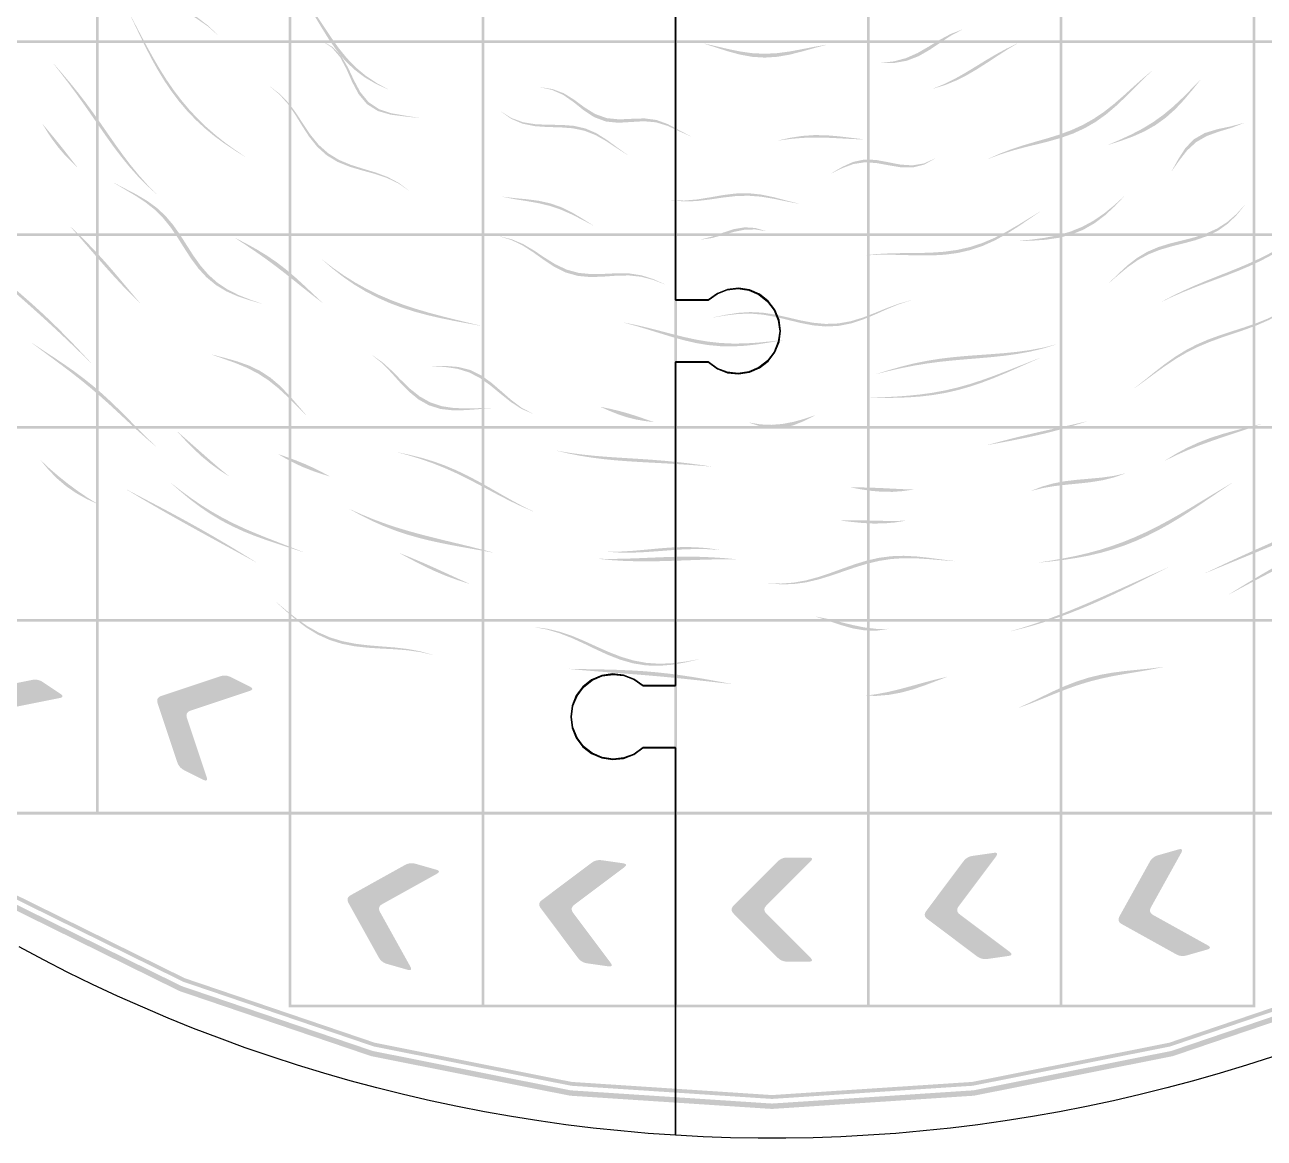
# Model space of a CAD drawing. Header units: millimetres. Extents: x 0 to 409, y 0 to 409.
# Drawn here: x 107.7 to 268.5, y 0 to 144.3 of the extents above; entities that cross this region are included whole.
import ezdxf

# ---------------------------------------------------------------- set-up
doc = ezdxf.new("R2010")
doc.units = ezdxf.units.MM
doc.layers.add('CUT', color=1, linetype='Continuous')
doc.layers.add('RASTER', color=7, linetype='Continuous')

msp = doc.modelspace()

# ---------------------------------------------------------------- hatches: boundary and pattern name
at = {"layer": 'RASTER'}
h = msp.add_hatch(color=7, dxfattribs=at)
h.paths.add_polyline_path([(405.485, 204.643), (403.766, 178.427), (398.641, 152.661), (390.196, 127.784), (378.577, 104.221), (363.981, 82.378), (346.659, 62.626), (326.907, 45.304), (305.064, 30.708), (281.501, 19.089), (256.624, 10.644), (230.858, 5.519), (204.642, 3.8), (178.427, 5.519), (152.661, 10.644), (127.783, 19.089), (104.221, 30.708), (82.377, 45.304), (62.625, 62.626), (45.303, 82.378), (30.708, 104.221), (19.088, 127.784), (10.644, 152.661), (5.518, 178.427), (3.8, 204.643), (5.518, 230.858), (10.644, 256.624), (19.088, 281.502), (30.708, 305.064), (45.303, 326.908), (62.625, 346.66), (82.377, 363.982), (104.221, 378.577), (127.783, 390.197), (152.661, 398.641), (178.427, 403.767), (204.642, 405.485), (230.858, 403.767), (256.624, 398.641), (281.501, 390.197), (305.064, 378.577), (326.907, 363.982), (346.659, 346.66), (363.981, 326.908), (378.577, 305.064), (390.196, 281.502), (398.641, 256.624), (403.766, 230.858)])
h.paths.add_polyline_path([(404.785, 204.643), (403.072, 178.519), (397.965, 152.842), (389.55, 128.051), (377.971, 104.571), (363.426, 82.804), (346.164, 63.121), (326.481, 45.859), (304.714, 31.314), (281.234, 19.735), (256.443, 11.32), (230.766, 6.213), (204.642, 4.5), (178.519, 6.213), (152.842, 11.32), (128.051, 19.735), (104.571, 31.314), (82.803, 45.859), (63.12, 63.121), (45.859, 82.804), (31.314, 104.571), (19.735, 128.051), (11.32, 152.842), (6.212, 178.519), (4.5, 204.643), (6.212, 230.766), (11.32, 256.443), (19.735, 281.234), (31.314, 304.714), (45.859, 326.482), (63.12, 346.165), (82.803, 363.426), (104.571, 377.971), (128.051, 389.55), (152.842, 397.965), (178.519, 403.073), (204.642, 404.785), (230.766, 403.073), (256.443, 397.965), (281.234, 389.55), (304.714, 377.971), (326.481, 363.426), (346.164, 346.165), (363.426, 326.482), (377.971, 304.714), (389.55, 281.234), (397.965, 256.443), (403.072, 230.766)])
h = msp.add_hatch(color=7, dxfattribs=at)
h.paths.add_polyline_path([(404.185, 204.643), (402.478, 178.597), (397.385, 152.997), (388.995, 128.281), (377.451, 104.871), (362.95, 83.169), (345.74, 63.545), (326.116, 46.335), (304.414, 31.834), (281.004, 20.29), (256.288, 11.9), (230.688, 6.807), (204.642, 5.1), (178.597, 6.807), (152.997, 11.9), (128.281, 20.29), (104.871, 31.834), (83.169, 46.335), (63.545, 63.545), (46.335, 83.169), (31.834, 104.871), (20.289, 128.281), (11.899, 152.997), (6.807, 178.597), (5.1, 204.643), (6.807, 230.688), (11.899, 256.288), (20.289, 281.004), (31.834, 304.414), (46.335, 326.116), (63.545, 345.74), (83.169, 362.95), (104.871, 377.451), (128.281, 388.996), (152.997, 397.386), (178.597, 402.478), (204.642, 404.185), (230.688, 402.478), (256.288, 397.386), (281.004, 388.996), (304.414, 377.451), (326.116, 362.95), (345.74, 345.74), (362.95, 326.116), (377.451, 304.414), (388.995, 281.004), (397.385, 256.288), (402.478, 230.688)])
h.paths.add_polyline_path([(403.685, 204.643), (401.982, 178.662), (396.903, 153.127), (388.534, 128.472), (377.018, 105.121), (362.553, 83.473), (345.387, 63.898), (325.812, 46.732), (304.164, 32.267), (280.813, 20.751), (256.158, 12.382), (230.623, 7.303), (204.642, 5.6), (178.662, 7.303), (153.126, 12.382), (128.472, 20.751), (105.121, 32.267), (83.473, 46.732), (63.898, 63.898), (46.731, 83.473), (32.267, 105.121), (20.751, 128.472), (12.382, 153.127), (7.303, 178.662), (5.6, 204.643), (7.303, 230.623), (12.382, 256.159), (20.751, 280.813), (32.267, 304.164), (46.731, 325.812), (63.898, 345.387), (83.473, 362.554), (105.121, 377.018), (128.472, 388.534), (153.126, 396.903), (178.662, 401.982), (204.642, 403.685), (230.623, 401.982), (256.158, 396.903), (280.813, 388.534), (304.164, 377.018), (325.812, 362.554), (345.387, 345.387), (362.553, 325.812), (377.018, 304.164), (388.534, 280.813), (396.903, 256.159), (401.982, 230.623)])
for points in [[(116.967, 166.968), (117.317, 166.968), (117.317, 142.318), (116.967, 142.318)], [(141.967, 166.968), (142.317, 166.968), (142.317, 142.318), (141.967, 142.318)], [(166.967, 166.968), (167.317, 166.968), (167.317, 142.318), (166.967, 142.318)], [(191.967, 166.968), (192.317, 166.968), (192.317, 142.318), (191.967, 142.318)], [(216.967, 166.968), (217.317, 166.968), (217.317, 142.318), (216.967, 142.318)], [(241.967, 166.968), (242.317, 166.968), (242.317, 142.318), (241.967, 142.318)], [(266.967, 166.968), (267.317, 166.968), (267.317, 142.318), (266.967, 142.318)], [(132.69, 143.074), (131.44, 144.164), (130.033, 145.143), (128.544, 146.078), (127.071, 147.053), (125.72, 148.14), (124.577, 149.39), (123.688, 150.819), (123.05, 152.406), (122.61, 154.102), (122.274, 155.84), (121.931, 157.549), (121.472, 159.174), (121.49, 159.183), (122.021, 157.6), (122.431, 155.933), (122.823, 154.233), (123.304, 152.569), (123.966, 151.003), (124.861, 149.586), (125.992, 148.334), (127.313, 147.233), (128.742, 146.231), (130.176, 145.256), (131.52, 144.231), (132.706, 143.087)], [(154.87, 135.96), (153.297, 136.674), (151.818, 137.533), (150.461, 138.556), (149.238, 139.739), (148.144, 141.062), (147.157, 142.485), (146.24, 143.96), (145.351, 145.437), (144.441, 146.873), (143.471, 148.235), (143.486, 148.248), (144.542, 146.97), (145.526, 145.613), (146.472, 144.201), (147.421, 142.771), (148.415, 141.367), (149.491, 140.036), (150.673, 138.814), (151.972, 137.728), (153.381, 136.786), (154.882, 135.976)], [(136.376, 127.192), (134.988, 128.042), (133.637, 128.945), (132.332, 129.907), (131.083, 130.935), (129.898, 132.031), (128.781, 133.195), (127.735, 134.424), (126.76, 135.714), (125.852, 137.057), (125.007, 138.445), (124.216, 139.866), (123.468, 141.31), (122.752, 142.767), (122.055, 144.226), (121.364, 145.678), (121.38, 145.689), (122.123, 144.276), (122.868, 142.855), (123.627, 141.434), (124.41, 140.022), (125.228, 138.628), (126.09, 137.261), (127.004, 135.931), (127.976, 134.644), (129.009, 133.409), (130.104, 132.231), (131.259, 131.111), (132.472, 130.052), (133.736, 129.051), (135.045, 128.105), (136.389, 127.207)], [(229.317, 143.714), (227.889, 142.961), (226.505, 142.056), (225.112, 141.112), (223.663, 140.278), (222.129, 139.687), (220.512, 139.402), (218.84, 139.397), (218.836, 139.416), (220.464, 139.602), (222.037, 140.029), (223.539, 140.698), (224.978, 141.528), (226.388, 142.39), (227.817, 143.154), (229.309, 143.732)], [(91.967, 142.318), (117.317, 142.318), (117.317, 141.968), (91.967, 141.968)], [(116.967, 142.318), (142.317, 142.318), (142.317, 141.968), (116.967, 141.968)], [(116.967, 141.968), (117.317, 141.968), (117.317, 117.318), (116.967, 117.318)], [(141.967, 142.318), (167.317, 142.318), (167.317, 141.968), (141.967, 141.968)], [(141.967, 141.968), (142.317, 141.968), (142.317, 117.318), (141.967, 117.318)], [(158.802, 132.268), (157.006, 132.468), (155.19, 132.693), (153.518, 133.174), (152.118, 134.056), (151.03, 135.35), (150.193, 136.935), (149.459, 138.601), (148.645, 140.128), (147.597, 141.362), (146.252, 142.267), (146.266, 142.281), (147.679, 141.453), (148.785, 140.29), (149.643, 138.821), (150.402, 137.195), (151.244, 135.626), (152.316, 134.323), (153.685, 133.407), (155.311, 132.869), (157.073, 132.57), (158.813, 132.285)], [(166.967, 142.318), (192.317, 142.318), (192.317, 141.968), (166.967, 141.968)], [(166.967, 141.968), (167.317, 141.968), (167.317, 117.318), (166.967, 117.318)], [(191.967, 142.318), (217.317, 142.318), (217.317, 141.968), (191.967, 141.968)], [(191.967, 141.968), (192.317, 141.968), (192.317, 117.318), (191.967, 117.318)], [(211.661, 141.735), (210.101, 141.323), (208.53, 140.88), (206.939, 140.479), (205.33, 140.197), (203.71, 140.093), (202.091, 140.191), (200.487, 140.481), (198.905, 140.912), (197.345, 141.413), (195.801, 141.907), (195.804, 141.927), (197.364, 141.579), (198.932, 141.21), (200.513, 140.885), (202.11, 140.664), (203.717, 140.589), (205.325, 140.67), (206.924, 140.884), (208.511, 141.179), (210.087, 141.489), (211.659, 141.755)], [(216.967, 142.318), (242.317, 142.318), (242.317, 141.968), (216.967, 141.968)], [(216.967, 141.968), (217.317, 141.968), (217.317, 117.318), (216.967, 117.318)], [(236.411, 141.884), (235.109, 141.099), (233.822, 140.268), (232.532, 139.417), (231.223, 138.582), (229.881, 137.8), (228.496, 137.106), (227.064, 136.526), (225.589, 136.075), (225.583, 136.094), (227.014, 136.678), (228.403, 137.369), (229.754, 138.135), (231.079, 138.941), (232.391, 139.747), (233.707, 140.522), (235.04, 141.244), (236.402, 141.902)], [(241.967, 142.318), (267.317, 142.318), (267.317, 141.968), (241.967, 141.968)], [(241.967, 141.968), (242.317, 141.968), (242.317, 117.318), (241.967, 117.318)], [(266.967, 142.318), (292.317, 142.318), (292.317, 141.968), (266.967, 141.968)], [(266.967, 141.968), (267.317, 141.968), (267.317, 117.318), (266.967, 117.318)], [(124.776, 122.417), (123.549, 123.544), (122.381, 124.731), (121.272, 125.975), (120.218, 127.267), (119.211, 128.597), (118.238, 129.952), (117.288, 131.319), (116.344, 132.687), (115.396, 134.046), (114.434, 135.39), (113.451, 136.717), (112.447, 138.029), (111.425, 139.33), (111.442, 139.342), (112.533, 138.091), (113.601, 136.829), (114.639, 135.547), (115.644, 134.242), (116.62, 132.912), (117.576, 131.561), (118.523, 130.198), (119.477, 128.833), (120.451, 127.48), (121.46, 126.152), (122.515, 124.862), (123.624, 123.619), (124.79, 122.431)], [(253.918, 138.36), (252.737, 137.242), (251.576, 136.079), (250.407, 134.906), (249.203, 133.764), (247.939, 132.698), (246.599, 131.744), (245.178, 130.924), (243.681, 130.243), (242.126, 129.69), (240.533, 129.234), (238.927, 128.832), (237.329, 128.44), (235.756, 128.015), (234.216, 127.526), (232.708, 126.958), (232.701, 126.977), (234.173, 127.637), (235.676, 128.213), (237.211, 128.716), (238.773, 129.173), (240.347, 129.624), (241.914, 130.113), (243.452, 130.681), (244.94, 131.356), (246.363, 132.154), (247.716, 133.069), (249.004, 134.081), (250.243, 135.157), (251.455, 136.256), (252.668, 137.339), (253.906, 138.376)], [(260.199, 137.192), (259.157, 135.893), (258.084, 134.612), (256.944, 133.399), (255.712, 132.297), (254.376, 131.335), (252.94, 130.524), (251.423, 129.85), (249.852, 129.281), (248.262, 128.771), (248.252, 128.788), (249.758, 129.439), (251.249, 130.127), (252.703, 130.887), (254.1, 131.741), (255.429, 132.698), (256.687, 133.749), (257.885, 134.872), (259.043, 136.036), (260.186, 137.207)], [(157.491, 122.889), (156.16, 123.794), (154.703, 124.492), (153.129, 125.019), (151.485, 125.467), (149.843, 125.951), (148.285, 126.582), (146.878, 127.438), (145.655, 128.54), (144.605, 129.851), (143.676, 131.288), (142.784, 132.741), (141.837, 134.107), (140.763, 135.314), (139.525, 136.342), (139.538, 136.356), (140.822, 135.379), (141.938, 134.221), (142.92, 132.9), (143.84, 131.486), (144.789, 130.08), (145.848, 128.789), (147.072, 127.697), (148.47, 126.838), (150.011, 126.192), (151.628, 125.681), (153.243, 125.195), (154.784, 124.62), (156.205, 123.869), (157.501, 122.906)], [(194.089, 129.885), (192.586, 130.557), (191.104, 131.245), (189.592, 131.707), (188.012, 131.842), (186.364, 131.743), (184.695, 131.647), (183.08, 131.811), (181.578, 132.373), (180.199, 133.284), (178.89, 134.334), (177.558, 135.263), (176.122, 135.899), (174.56, 136.246), (174.568, 136.264), (176.169, 136.014), (177.639, 135.47), (178.996, 134.624), (180.322, 133.643), (181.708, 132.781), (183.208, 132.246), (184.815, 132.085), (186.468, 132.158), (188.097, 132.212), (189.655, 132.01), (191.144, 131.464), (192.606, 130.68), (194.092, 129.904)], [(185.909, 127.471), (184.512, 128.354), (183.144, 129.263), (181.758, 130.051), (180.314, 130.617), (178.786, 130.932), (177.176, 131.051), (175.517, 131.093), (173.863, 131.208), (172.279, 131.533), (170.818, 132.154), (169.504, 133.08), (169.513, 133.098), (170.865, 132.255), (172.358, 131.712), (173.965, 131.453), (175.633, 131.386), (177.296, 131.37), (178.899, 131.253), (180.413, 130.916), (181.836, 130.305), (183.197, 129.451), (184.541, 128.462), (185.913, 127.49)], [(114.509, 125.903), (113.647, 126.726), (112.823, 127.583), (112.05, 128.485), (111.336, 129.435), (110.675, 130.426), (110.055, 131.445), (110.071, 131.458), (110.826, 130.544), (111.583, 129.634), (112.331, 128.716), (113.066, 127.787), (113.793, 126.851), (114.524, 125.916)], [(265.842, 131.605), (264.258, 130.998), (262.611, 130.501), (261.044, 129.932), (259.661, 129.139), (258.485, 128.062), (257.46, 126.748), (256.474, 125.346), (256.463, 125.362), (257.336, 126.932), (258.264, 128.375), (259.382, 129.522), (260.759, 130.309), (262.375, 130.803), (264.119, 131.171), (265.829, 131.621)], [(216.606, 129.478), (214.982, 129.54), (213.367, 129.631), (211.766, 129.708), (210.177, 129.734), (208.599, 129.685), (207.025, 129.549), (205.448, 129.337), (205.448, 129.357), (207.02, 129.701), (208.586, 129.94), (210.154, 130.048), (211.736, 130.021), (213.338, 129.885), (214.962, 129.69), (216.602, 129.498)], [(225.75, 126.982), (224.383, 126.22), (222.91, 125.852), (221.353, 125.871), (219.762, 126.136), (218.188, 126.424), (216.665, 126.519), (215.197, 126.296), (213.763, 125.767), (212.332, 125.08), (212.33, 125.1), (213.746, 125.922), (215.16, 126.568), (216.61, 126.878), (218.118, 126.828), (219.684, 126.538), (221.277, 126.226), (222.848, 126.119), (224.345, 126.371), (225.745, 127.001)], [(138.434, 108.19), (136.862, 108.641), (135.321, 109.158), (133.859, 109.802), (132.514, 110.615), (131.306, 111.609), (130.236, 112.771), (129.28, 114.062), (128.397, 115.422), (127.535, 116.788), (126.639, 118.098), (125.662, 119.306), (124.574, 120.389), (123.366, 121.348), (122.056, 122.21), (120.681, 123.021), (119.297, 123.839), (119.311, 123.853), (120.762, 123.1), (122.199, 122.353), (123.564, 121.551), (124.819, 120.647), (125.944, 119.611), (126.946, 118.44), (127.856, 117.154), (128.719, 115.799), (129.591, 114.436), (130.525, 113.128), (131.563, 111.935), (132.731, 110.897), (134.029, 110.03), (135.44, 109.322), (136.927, 108.733), (138.445, 108.206)], [(208.149, 121.136), (206.484, 121.455), (204.832, 121.8), (203.193, 122.069), (201.558, 122.189), (199.915, 122.137), (198.256, 121.947), (196.579, 121.698), (194.89, 121.496), (193.207, 121.444), (191.547, 121.617), (191.55, 121.637), (193.223, 121.562), (194.914, 121.701), (196.605, 121.974), (198.281, 122.268), (199.934, 122.474), (201.57, 122.51), (203.198, 122.345), (204.832, 122.007), (206.481, 121.573), (208.148, 121.156)], [(181.419, 118.341), (180.034, 119.073), (178.652, 119.777), (177.25, 120.389), (175.809, 120.873), (174.322, 121.231), (172.795, 121.5), (171.246, 121.743), (169.706, 122.039), (169.714, 122.057), (171.299, 121.874), (172.882, 121.727), (174.429, 121.524), (175.919, 121.191), (177.347, 120.686), (178.724, 120.01), (180.073, 119.208), (181.424, 118.361)], [(250.291, 122.075), (249.091, 120.811), (247.824, 119.637), (246.466, 118.611), (245.008, 117.774), (243.452, 117.147), (241.81, 116.725), (240.107, 116.48), (238.372, 116.36), (236.633, 116.302), (236.626, 116.32), (238.318, 116.502), (240.007, 116.728), (241.672, 117.051), (243.289, 117.512), (244.84, 118.136), (246.312, 118.929), (247.702, 119.876), (249.02, 120.946), (250.281, 122.092)], [(265.943, 120.958), (264.927, 119.694), (263.79, 118.584), (262.512, 117.671), (261.1, 116.963), (259.585, 116.429), (258.016, 116.006), (256.445, 115.613), (254.921, 115.164), (253.476, 114.592), (252.121, 113.86), (250.845, 112.97), (249.618, 111.962), (248.401, 110.909), (248.392, 110.927), (249.566, 112.07), (250.749, 113.16), (251.984, 114.122), (253.303, 114.91), (254.721, 115.52), (256.228, 115.987), (257.793, 116.377), (259.369, 116.776), (260.904, 117.268), (262.348, 117.917), (263.669, 118.76), (264.858, 119.792), (265.931, 120.974)], [(239.391, 120.103), (237.972, 119.139), (236.54, 118.169), (235.077, 117.242), (233.569, 116.405), (232.009, 115.697), (230.396, 115.147), (228.734, 114.763), (227.036, 114.538), (225.314, 114.445), (223.584, 114.447), (221.858, 114.495), (220.147, 114.539), (218.455, 114.535), (216.783, 114.448), (216.781, 114.468), (218.439, 114.639), (220.115, 114.723), (221.809, 114.75), (223.518, 114.762), (225.232, 114.803), (226.941, 114.922), (228.629, 115.155), (230.286, 115.527), (231.901, 116.049), (233.469, 116.71), (234.991, 117.488), (236.475, 118.345), (237.933, 119.237), (239.383, 120.122)], [(275.483, 119.266), (274.393, 118.16), (273.241, 117.124), (272.026, 116.165), (270.752, 115.286), (269.424, 114.485), (268.049, 113.757), (266.636, 113.093), (265.197, 112.483), (263.742, 111.911), (262.283, 111.362), (260.83, 110.82), (259.39, 110.27), (257.97, 109.698), (256.576, 109.092), (255.207, 108.444), (255.198, 108.461), (256.533, 109.171), (257.894, 109.834), (259.281, 110.457), (260.692, 111.05), (262.121, 111.624), (263.561, 112.195), (265.004, 112.776), (266.439, 113.384), (267.856, 114.033), (269.244, 114.736), (270.593, 115.501), (271.896, 116.337), (273.145, 117.246), (274.337, 118.229), (275.47, 119.282)], [(122.667, 108.265), (121.471, 109.447), (120.302, 110.654), (119.159, 111.885), (118.039, 113.135), (116.935, 114.397), (115.841, 115.663), (114.747, 116.926), (113.645, 118.176), (113.66, 118.19), (114.864, 117.04), (116.042, 115.865), (117.19, 114.66), (118.31, 113.422), (119.407, 112.155), (120.493, 110.866), (121.579, 109.57), (122.68, 108.281)], [(203.832, 117.597), (202.459, 117.818), (201.081, 117.777), (199.686, 117.498), (198.271, 117.088), (196.842, 116.701), (195.415, 116.495), (195.417, 116.515), (196.858, 116.89), (198.294, 117.401), (199.707, 117.857), (201.094, 118.091), (202.464, 118.008), (203.832, 117.617)], [(91.967, 117.318), (117.317, 117.318), (117.317, 116.968), (91.967, 116.968)], [(116.967, 117.318), (142.317, 117.318), (142.317, 116.968), (116.967, 116.968)], [(116.967, 116.968), (117.317, 116.968), (117.317, 92.318), (116.967, 92.318)], [(146.308, 108.328), (145.057, 109.281), (143.825, 110.255), (142.602, 111.235), (141.377, 112.205), (140.141, 113.156), (138.888, 114.079), (137.615, 114.974), (136.323, 115.847), (135.015, 116.705), (135.027, 116.72), (136.432, 115.989), (137.807, 115.231), (139.138, 114.423), (140.418, 113.549), (141.649, 112.602), (142.837, 111.589), (143.999, 110.525), (145.153, 109.434), (146.318, 108.345)], [(141.967, 117.318), (167.317, 117.318), (167.317, 116.968), (141.967, 116.968)], [(141.967, 116.968), (142.317, 116.968), (142.317, 92.318), (141.967, 92.318)], [(166.967, 117.318), (192.317, 117.318), (192.317, 116.968), (166.967, 116.968)], [(166.967, 116.968), (167.317, 116.968), (167.317, 92.318), (166.967, 92.318)], [(190.758, 110.688), (189.233, 111.277), (187.687, 111.683), (186.097, 111.853), (184.459, 111.821), (182.786, 111.701), (181.113, 111.643), (179.478, 111.791), (177.917, 112.226), (176.443, 112.948), (175.043, 113.869), (173.68, 114.85), (172.302, 115.743), (170.862, 116.439), (169.336, 116.908), (169.343, 116.927), (170.9, 116.538), (172.366, 115.918), (173.765, 115.095), (175.143, 114.173), (176.55, 113.297), (178.026, 112.605), (179.584, 112.181), (181.209, 112.026), (182.87, 112.057), (184.527, 112.134), (186.148, 112.107), (187.72, 111.867), (189.25, 111.381), (190.76, 110.707)], [(191.967, 117.318), (217.317, 117.318), (217.317, 116.968), (191.967, 116.968)], [(191.967, 116.968), (192.317, 116.968), (192.317, 92.318), (191.967, 92.318)], [(216.967, 117.318), (242.317, 117.318), (242.317, 116.968), (216.967, 116.968)], [(216.967, 116.968), (217.317, 116.968), (217.317, 92.318), (216.967, 92.318)], [(241.967, 117.318), (267.317, 117.318), (267.317, 116.968), (241.967, 116.968)], [(241.967, 116.968), (242.317, 116.968), (242.317, 92.318), (241.967, 92.318)], [(266.967, 117.318), (292.317, 117.318), (292.317, 116.968), (266.967, 116.968)], [(266.967, 116.968), (267.317, 116.968), (267.317, 92.318), (266.967, 92.318)], [(116.307, 100.511), (115.174, 101.614), (114.038, 102.711), (112.896, 103.799), (111.746, 104.878), (110.586, 105.945), (109.417, 107.004), (108.238, 108.056), (107.054, 109.105), (105.868, 110.156), (104.685, 111.214), (103.511, 112.284), (102.352, 113.372), (101.213, 114.483), (100.102, 115.62), (100.117, 115.633), (101.287, 114.547), (102.48, 113.487), (103.687, 112.445), (104.9, 111.415), (106.111, 110.388), (107.313, 109.358), (108.5, 108.318), (109.669, 107.263), (110.818, 106.188), (111.946, 105.093), (113.057, 103.976), (114.152, 102.839), (115.238, 101.688), (116.32, 100.526)], [(166.825, 105.33), (165.125, 105.64), (163.417, 105.96), (161.708, 106.306), (160.007, 106.697), (158.322, 107.148), (156.662, 107.674), (155.037, 108.285), (153.455, 108.988), (151.921, 109.788), (150.44, 110.683), (149.015, 111.669), (147.646, 112.738), (146.33, 113.878), (146.34, 113.894), (147.708, 112.837), (149.122, 111.848), (150.584, 110.933), (152.092, 110.097), (153.643, 109.34), (155.23, 108.66), (156.849, 108.052), (158.493, 107.508), (160.153, 107.018), (161.824, 106.57), (163.497, 106.152), (165.168, 105.749), (166.832, 105.349)], [(222.63, 108.609), (221.085, 108.112), (219.553, 107.481), (218.016, 106.793), (216.458, 106.143), (214.872, 105.625), (213.257, 105.311), (211.619, 105.233), (209.97, 105.38), (208.322, 105.697), (206.686, 106.099), (205.063, 106.487), (203.453, 106.776), (201.847, 106.905), (200.235, 106.859), (198.611, 106.665), (196.97, 106.392), (196.972, 106.412), (198.616, 106.748), (200.242, 107.002), (201.852, 107.105), (203.456, 107.024), (205.062, 106.776), (206.679, 106.417), (208.31, 106.034), (209.951, 105.723), (211.595, 105.569), (213.229, 105.628), (214.842, 105.913), (216.429, 106.39), (217.989, 106.991), (219.531, 107.623), (221.072, 108.193), (222.627, 108.628)], [(273.185, 108.802), (271.914, 107.765), (270.55, 106.86), (269.103, 106.083), (267.589, 105.419), (266.032, 104.839), (264.457, 104.305), (262.891, 103.776), (261.355, 103.211), (259.864, 102.579), (258.423, 101.859), (257.031, 101.045), (255.677, 100.147), (254.345, 99.188), (253.015, 98.206), (251.666, 97.241), (251.658, 97.259), (252.977, 98.289), (254.277, 99.334), (255.579, 100.347), (256.906, 101.292), (258.275, 102.142), (259.698, 102.886), (261.178, 103.528), (262.71, 104.09), (264.279, 104.604), (265.865, 105.111), (267.441, 105.653), (268.981, 106.27), (270.461, 106.993), (271.861, 107.841), (273.173, 108.818)], [(205.987, 103.461), (204.391, 103.175), (202.787, 102.923), (201.176, 102.74), (199.562, 102.653), (197.95, 102.681), (196.346, 102.831), (194.754, 103.097), (193.177, 103.462), (191.614, 103.898), (190.065, 104.373), (188.524, 104.854), (186.987, 105.311), (185.446, 105.722), (185.45, 105.741), (187.008, 105.431), (188.559, 105.068), (190.108, 104.67), (191.661, 104.262), (193.223, 103.874), (194.797, 103.535), (196.382, 103.269), (197.977, 103.096), (199.58, 103.021), (201.186, 103.04), (202.791, 103.14), (204.392, 103.296), (205.987, 103.481)], [(124.743, 89.669), (123.509, 90.72), (122.303, 91.801), (121.113, 92.899), (119.931, 94), (118.746, 95.092), (117.548, 96.163), (116.332, 97.209), (115.094, 98.227), (113.832, 99.219), (112.551, 100.19), (111.256, 101.151), (109.956, 102.112), (108.663, 103.086), (108.677, 103.1), (110.034, 102.196), (111.392, 101.302), (112.738, 100.402), (114.058, 99.481), (115.345, 98.525), (116.594, 97.528), (117.807, 96.485), (118.986, 95.398), (120.141, 94.275), (121.282, 93.126), (122.423, 91.966), (123.576, 90.813), (124.754, 89.686)], [(241.466, 102.888), (239.844, 102.391), (238.191, 101.993), (236.516, 101.684), (234.825, 101.448), (233.128, 101.266), (231.431, 101.117), (229.741, 100.979), (228.061, 100.83), (226.394, 100.654), (224.741, 100.436), (223.1, 100.168), (221.467, 99.848), (219.84, 99.48), (218.214, 99.072), (218.211, 99.092), (219.824, 99.59), (221.436, 100.044), (223.051, 100.441), (224.676, 100.772), (226.314, 101.037), (227.968, 101.242), (229.639, 101.399), (231.325, 101.526), (233.024, 101.644), (234.729, 101.777), (236.434, 101.949), (238.13, 102.182), (239.808, 102.497), (241.459, 102.907)], [(144.198, 93.765), (143.007, 94.943), (141.827, 96.119), (140.623, 97.233), (139.363, 98.239), (138.026, 99.113), (136.602, 99.853), (135.1, 100.481), (133.54, 101.042), (131.959, 101.589), (131.97, 101.605), (133.632, 101.175), (135.258, 100.719), (136.808, 100.17), (138.254, 99.474), (139.587, 98.603), (140.816, 97.557), (141.97, 96.366), (143.086, 95.084), (144.208, 93.782)], [(168.321, 94.612), (166.656, 94.523), (164.96, 94.394), (163.28, 94.361), (161.665, 94.541), (160.157, 95.012), (158.774, 95.791), (157.513, 96.836), (156.342, 98.05), (155.21, 99.309), (154.057, 100.484), (152.827, 101.473), (152.836, 101.491), (154.115, 100.604), (155.311, 99.524), (156.476, 98.345), (157.668, 97.19), (158.937, 96.177), (160.314, 95.4), (161.806, 94.901), (163.394, 94.664), (165.041, 94.618), (166.7, 94.65), (168.327, 94.631)], [(173.623, 93.919), (172.14, 94.559), (170.746, 95.466), (169.415, 96.528), (168.106, 97.603), (166.771, 98.554), (165.366, 99.282), (163.865, 99.748), (162.268, 99.984), (160.599, 100.078), (160.607, 100.097), (162.323, 100.119), (163.959, 99.988), (165.485, 99.6), (166.9, 98.915), (168.23, 97.965), (169.52, 96.851), (170.822, 95.712), (172.181, 94.699), (173.628, 93.938)], [(239.355, 101.126), (237.873, 100.479), (236.389, 99.82), (234.897, 99.168), (233.392, 98.542), (231.869, 97.96), (230.326, 97.439), (228.761, 96.994), (227.176, 96.632), (225.573, 96.358), (223.956, 96.166), (222.331, 96.048), (220.7, 95.99), (219.07, 95.972), (217.443, 95.976), (217.441, 95.995), (219.058, 96.061), (220.678, 96.144), (222.296, 96.261), (223.91, 96.427), (225.515, 96.654), (227.109, 96.951), (228.688, 97.319), (230.25, 97.755), (231.794, 98.252), (233.323, 98.797), (234.838, 99.375), (236.344, 99.969), (237.846, 100.564), (239.349, 101.145)], [(189.291, 92.848), (188.108, 92.984), (186.936, 93.192), (185.779, 93.487), (184.64, 93.869), (183.518, 94.319), (182.408, 94.802), (182.412, 94.821), (183.569, 94.582), (184.721, 94.312), (185.866, 93.997), (187.007, 93.637), (188.147, 93.25), (189.293, 92.868)], [(210.204, 93.692), (208.821, 92.987), (207.418, 92.423), (205.998, 92.09), (204.571, 92.041), (203.146, 92.277), (201.733, 92.754), (201.734, 92.774), (203.15, 92.542), (204.571, 92.484), (205.992, 92.599), (207.407, 92.866), (208.811, 93.251), (210.203, 93.712)], [(91.967, 92.318), (117.317, 92.318), (117.317, 91.968), (91.967, 91.968)], [(116.967, 92.318), (142.317, 92.318), (142.317, 91.968), (116.967, 91.968)], [(116.967, 91.968), (117.317, 91.968), (117.317, 67.318), (116.967, 67.318)], [(141.967, 92.318), (167.317, 92.318), (167.317, 91.968), (141.967, 91.968)], [(141.967, 91.968), (142.317, 91.968), (142.317, 67.318), (141.967, 67.318)], [(166.967, 92.318), (192.317, 92.318), (192.317, 91.968), (166.967, 91.968)], [(166.967, 91.968), (167.317, 91.968), (167.317, 67.318), (166.967, 67.318)], [(191.967, 92.318), (217.317, 92.318), (217.317, 91.968), (191.967, 91.968)], [(191.967, 91.968), (192.317, 91.968), (192.317, 67.318), (191.967, 67.318)], [(216.967, 92.318), (242.317, 92.318), (242.317, 91.968), (216.967, 91.968)], [(216.967, 91.968), (217.317, 91.968), (217.317, 67.318), (216.967, 67.318)], [(245.408, 92.908), (243.841, 92.41), (242.264, 91.949), (240.676, 91.527), (239.078, 91.142), (237.474, 90.792), (235.865, 90.471), (234.254, 90.167), (232.645, 89.871), (232.64, 89.891), (234.217, 90.312), (235.797, 90.72), (237.382, 91.111), (238.975, 91.484), (240.575, 91.843), (242.182, 92.195), (243.792, 92.551), (245.401, 92.927)], [(241.967, 92.318), (267.317, 92.318), (267.317, 91.968), (241.967, 91.968)], [(241.967, 91.968), (242.317, 91.968), (242.317, 67.318), (241.967, 67.318)], [(268.083, 92.583), (266.488, 92.022), (264.888, 91.484), (263.293, 90.953), (261.71, 90.411), (260.147, 89.842), (258.609, 89.23), (257.098, 88.564), (255.615, 87.836), (255.607, 87.854), (257.025, 88.725), (258.478, 89.511), (259.973, 90.201), (261.517, 90.796), (263.109, 91.308), (264.742, 91.758), (266.402, 92.177), (268.073, 92.601)], [(266.967, 92.318), (292.317, 92.318), (292.317, 91.968), (266.967, 91.968)], [(266.967, 91.968), (267.317, 91.968), (267.317, 67.318), (266.967, 67.318)], [(134.189, 85.833), (132.962, 86.62), (131.781, 87.479), (130.652, 88.415), (129.574, 89.423), (128.54, 90.487), (127.536, 91.583), (127.547, 91.6), (128.643, 90.641), (129.74, 89.678), (130.839, 88.709), (131.942, 87.738), (133.058, 86.778), (134.199, 85.85)], [(147.258, 85.803), (146.1, 86.164), (144.954, 86.556), (143.831, 87), (142.737, 87.505), (141.673, 88.065), (140.629, 88.664), (140.639, 88.682), (141.788, 88.279), (142.927, 87.864), (144.045, 87.414), (145.137, 86.919), (146.208, 86.382), (147.267, 85.821)], [(173.665, 81.257), (172.179, 81.892), (170.716, 82.589), (169.274, 83.328), (167.845, 84.087), (166.424, 84.844), (165.002, 85.578), (163.574, 86.273), (162.132, 86.915), (160.67, 87.498), (159.186, 88.02), (157.677, 88.484), (156.144, 88.9), (156.152, 88.918), (157.717, 88.583), (159.254, 88.194), (160.761, 87.739), (162.237, 87.207), (163.687, 86.598), (165.115, 85.915), (166.528, 85.172), (167.935, 84.384), (169.346, 83.575), (170.767, 82.77), (172.206, 81.995), (173.669, 81.276)], [(196.734, 87.073), (195.203, 87.201), (193.672, 87.314), (192.138, 87.413), (190.601, 87.5), (189.061, 87.582), (187.518, 87.666), (185.973, 87.763), (184.428, 87.881), (182.885, 88.032), (181.347, 88.223), (179.816, 88.464), (178.296, 88.759), (176.788, 89.111), (176.792, 89.13), (178.32, 88.867), (179.858, 88.656), (181.401, 88.49), (182.946, 88.359), (184.492, 88.251), (186.036, 88.155), (187.575, 88.059), (189.11, 87.954), (190.641, 87.83), (192.167, 87.683), (193.69, 87.51), (195.212, 87.312), (196.735, 87.093)], [(117.166, 82.224), (115.734, 82.886), (114.368, 83.649), (113.089, 84.531), (111.906, 85.538), (110.814, 86.66), (109.801, 87.871), (109.814, 87.887), (110.944, 86.823), (112.119, 85.812), (113.33, 84.847), (114.576, 83.926), (115.857, 83.054), (117.177, 82.24)], [(250.425, 86.166), (248.97, 85.656), (247.465, 85.291), (245.923, 85.045), (244.363, 84.873), (242.804, 84.724), (241.263, 84.545), (239.751, 84.289), (238.274, 83.927), (238.268, 83.946), (239.693, 84.49), (241.155, 84.899), (242.659, 85.18), (244.201, 85.363), (245.767, 85.497), (247.34, 85.64), (248.897, 85.853), (250.417, 86.185)], [(137.701, 74.679), (136.298, 75.443), (134.895, 76.205), (133.491, 76.967), (132.089, 77.731), (130.687, 78.499), (129.288, 79.272), (127.891, 80.051), (126.497, 80.838), (125.106, 81.633), (123.719, 82.437), (122.335, 83.25), (120.957, 84.074), (120.968, 84.091), (122.394, 83.337), (123.819, 82.589), (125.241, 81.842), (126.657, 81.092), (128.066, 80.335), (129.465, 79.567), (130.856, 78.787), (132.238, 77.993), (133.613, 77.185), (134.982, 76.365), (136.347, 75.534), (137.71, 74.697)], [(143.775, 75.993), (142.243, 76.497), (140.703, 76.997), (139.164, 77.511), (137.638, 78.06), (136.134, 78.661), (134.664, 79.331), (133.234, 80.077), (131.85, 80.904), (130.513, 81.809), (129.222, 82.783), (127.97, 83.814), (126.749, 84.883), (126.759, 84.9), (128.033, 83.914), (129.332, 82.962), (130.662, 82.056), (132.027, 81.205), (133.426, 80.413), (134.859, 79.68), (136.319, 79.001), (137.801, 78.368), (139.296, 77.767), (140.797, 77.184), (142.294, 76.604), (143.783, 76.011)], [(222.996, 84.095), (221.653, 83.899), (220.298, 83.799), (218.932, 83.808), (217.558, 83.924), (216.182, 84.125), (214.809, 84.375), (214.807, 84.395), (216.158, 84.374), (217.513, 84.341), (218.875, 84.286), (220.244, 84.215), (221.618, 84.147), (222.993, 84.115)], [(264.304, 84.931), (262.971, 84.043), (261.638, 83.141), (260.3, 82.237), (258.95, 81.343), (257.583, 80.471), (256.195, 79.635), (254.782, 78.846), (253.342, 78.115), (251.873, 77.451), (250.374, 76.858), (248.849, 76.341), (247.299, 75.9), (245.727, 75.532), (244.138, 75.231), (242.536, 74.988), (240.926, 74.793), (239.313, 74.633), (239.308, 74.653), (240.897, 74.897), (242.482, 75.174), (244.058, 75.493), (245.622, 75.86), (247.171, 76.284), (248.702, 76.768), (250.211, 77.314), (251.698, 77.919), (253.162, 78.582), (254.603, 79.296), (256.023, 80.052), (257.425, 80.843), (258.811, 81.658), (260.186, 82.486), (261.556, 83.316), (262.924, 84.14), (264.295, 84.949)], [(282.162, 83.372), (280.741, 82.46), (279.295, 81.588), (277.826, 80.757), (276.335, 79.965), (274.825, 79.209), (273.299, 78.485), (271.761, 77.79), (270.214, 77.118), (268.661, 76.463), (267.106, 75.82), (265.549, 75.184), (263.994, 74.549), (262.442, 73.913), (260.893, 73.272), (260.885, 73.29), (262.398, 74.012), (263.915, 74.724), (265.436, 75.425), (266.962, 76.117), (268.493, 76.8), (270.028, 77.479), (271.567, 78.158), (273.105, 78.842), (274.641, 79.538), (276.17, 80.251), (277.69, 80.987), (279.196, 81.752), (280.684, 82.552), (282.151, 83.389)], [(168.427, 75.928), (166.836, 76.218), (165.238, 76.5), (163.637, 76.787), (162.037, 77.095), (160.443, 77.437), (158.862, 77.827), (157.298, 78.276), (155.758, 78.792), (154.243, 79.379), (152.758, 80.037), (151.303, 80.763), (149.878, 81.549), (149.886, 81.567), (151.361, 80.896), (152.858, 80.277), (154.378, 79.713), (155.916, 79.198), (157.468, 78.729), (159.032, 78.298), (160.602, 77.894), (162.175, 77.509), (163.747, 77.13), (165.315, 76.749), (166.877, 76.357), (168.433, 75.947)], [(283.621, 80.6), (282.203, 79.885), (280.786, 79.175), (279.37, 78.468), (277.956, 77.762), (276.544, 77.056), (275.135, 76.348), (273.73, 75.638), (272.327, 74.923), (270.927, 74.203), (269.53, 73.478), (268.135, 72.747), (266.742, 72.009), (265.349, 71.266), (263.957, 70.518), (263.948, 70.536), (265.301, 71.372), (266.654, 72.197), (268.01, 73.007), (269.372, 73.798), (270.742, 74.568), (272.123, 75.314), (273.516, 76.036), (274.923, 76.735), (276.343, 77.412), (277.777, 78.071), (279.222, 78.716), (280.678, 79.352), (282.142, 79.983), (283.61, 80.617)], [(221.893, 80.038), (220.529, 79.823), (219.154, 79.705), (217.769, 79.689), (216.378, 79.764), (214.986, 79.902), (213.598, 80.064), (213.597, 80.084), (214.969, 80.105), (216.346, 80.099), (217.728, 80.073), (219.115, 80.04), (220.504, 80.024), (221.89, 80.057)], [(165.4, 71.87), (163.832, 72.369), (162.288, 72.936), (160.77, 73.578), (159.279, 74.29), (157.811, 75.051), (156.356, 75.835), (156.363, 75.853), (157.879, 75.239), (159.388, 74.603), (160.89, 73.939), (162.389, 73.252), (163.891, 72.56), (165.405, 71.89)], [(197.788, 76.274), (196.209, 76.371), (194.624, 76.386), (193.03, 76.331), (191.426, 76.227), (189.812, 76.102), (188.193, 75.988), (186.572, 75.918), (184.955, 75.922), (183.348, 76.023), (183.351, 76.043), (184.975, 76.056), (186.605, 76.153), (188.233, 76.298), (189.853, 76.452), (191.462, 76.578), (193.058, 76.642), (194.642, 76.622), (196.218, 76.506), (197.789, 76.294)], [(199.979, 75.047), (198.383, 75.053), (196.782, 75.028), (195.177, 74.982), (193.567, 74.924), (191.952, 74.865), (190.333, 74.817), (188.711, 74.791), (187.088, 74.798), (185.466, 74.847), (183.847, 74.946), (182.234, 75.101), (182.238, 75.121), (183.873, 75.103), (185.508, 75.131), (187.141, 75.189), (188.769, 75.258), (190.389, 75.325), (192.002, 75.374), (193.607, 75.393), (195.206, 75.376), (196.8, 75.316), (198.39, 75.212), (199.98, 75.067)], [(228.338, 74.808), (226.674, 74.931), (225.017, 75.074), (223.375, 75.18), (221.753, 75.199), (220.151, 75.096), (218.567, 74.855), (216.993, 74.483), (215.422, 74.005), (213.847, 73.467), (212.262, 72.925), (210.663, 72.439), (209.05, 72.064), (207.426, 71.845), (205.796, 71.81), (204.167, 71.962), (204.167, 71.982), (205.796, 71.911), (207.423, 72.025), (209.042, 72.315), (210.649, 72.751), (212.241, 73.285), (213.819, 73.861), (215.388, 74.415), (216.954, 74.892), (218.524, 75.247), (220.108, 75.454), (221.712, 75.508), (223.339, 75.428), (224.989, 75.252), (226.657, 75.031), (228.334, 74.828)], [(256.027, 73.993), (254.626, 73.295), (253.223, 72.595), (251.815, 71.897), (250.4, 71.206), (248.977, 70.527), (247.543, 69.866), (246.098, 69.227), (244.641, 68.616), (243.17, 68.036), (241.686, 67.492), (240.189, 66.987), (238.68, 66.524), (237.158, 66.103), (235.625, 65.725), (235.621, 65.745), (237.138, 66.19), (238.642, 66.675), (240.136, 67.196), (241.617, 67.748), (243.088, 68.327), (244.549, 68.928), (246, 69.546), (247.444, 70.176), (248.882, 70.814), (250.314, 71.456), (251.743, 72.1), (253.169, 72.742), (254.594, 73.379), (256.019, 74.011)], [(160.599, 62.661), (158.996, 63.031), (157.345, 63.263), (155.651, 63.396), (153.931, 63.483), (152.207, 63.59), (150.502, 63.779), (148.842, 64.105), (147.246, 64.606), (145.727, 65.299), (144.29, 66.174), (142.925, 67.201), (141.617, 68.329), (140.341, 69.499), (140.349, 69.517), (141.659, 68.419), (142.996, 67.358), (144.385, 66.392), (145.841, 65.566), (147.37, 64.909), (148.97, 64.427), (150.627, 64.102), (152.321, 63.897), (154.03, 63.757), (155.729, 63.621), (157.399, 63.427), (159.027, 63.125), (160.605, 62.68)], [(219.741, 66.021), (218.21, 65.804), (216.655, 65.838), (215.086, 66.105), (213.515, 66.55), (211.95, 67.082), (210.401, 67.597), (210.4, 67.617), (211.938, 67.313), (213.49, 66.935), (215.053, 66.546), (216.622, 66.222), (218.187, 66.034), (219.739, 66.041)], [(91.967, 67.318), (117.317, 67.318), (117.317, 66.968), (91.967, 66.968)], [(116.967, 67.318), (142.317, 67.318), (142.317, 66.968), (116.967, 66.968)], [(116.967, 66.968), (117.317, 66.968), (117.317, 42.318), (116.967, 42.318)], [(141.967, 67.318), (167.317, 67.318), (167.317, 66.968), (141.967, 66.968)], [(141.967, 66.968), (142.317, 66.968), (142.317, 42.318), (141.967, 42.318)], [(166.967, 67.318), (192.317, 67.318), (192.317, 66.968), (166.967, 66.968)], [(166.967, 66.968), (167.317, 66.968), (167.317, 42.318), (166.967, 42.318)], [(195.117, 62.073), (193.411, 61.685), (191.701, 61.388), (189.995, 61.244), (188.305, 61.298), (186.639, 61.563), (185.001, 62.028), (183.392, 62.653), (181.809, 63.379), (180.242, 64.136), (178.679, 64.851), (177.106, 65.465), (175.51, 65.936), (173.882, 66.248), (173.886, 66.267), (175.533, 66.045), (177.144, 65.658), (178.729, 65.119), (180.299, 64.464), (181.869, 63.75), (183.451, 63.046), (185.055, 62.421), (186.685, 61.935), (188.343, 61.628), (190.023, 61.515), (191.718, 61.583), (193.42, 61.795), (195.119, 62.093)], [(191.967, 67.318), (217.317, 67.318), (217.317, 66.968), (191.967, 66.968)], [(191.967, 66.968), (192.317, 66.968), (192.317, 42.318), (191.967, 42.318)], [(216.967, 67.318), (242.317, 67.318), (242.317, 66.968), (216.967, 66.968)], [(216.967, 66.968), (217.317, 66.968), (217.317, 42.318), (216.967, 42.318)], [(241.967, 67.318), (267.317, 67.318), (267.317, 66.968), (241.967, 66.968)], [(241.967, 66.968), (242.317, 66.968), (242.317, 42.318), (241.967, 42.318)], [(266.967, 67.318), (292.317, 67.318), (292.317, 66.968), (266.967, 66.968)], [(266.967, 66.968), (267.317, 66.968), (267.317, 42.318), (266.967, 42.318)], [(255.389, 61.088), (253.782, 60.761), (252.164, 60.482), (250.547, 60.215), (248.942, 59.929), (247.355, 59.594), (245.79, 59.193), (244.246, 58.718), (242.718, 58.174), (241.201, 57.579), (239.684, 56.96), (238.159, 56.351), (236.62, 55.786), (236.615, 55.806), (238.126, 56.496), (239.622, 57.223), (241.111, 57.941), (242.605, 58.612), (244.114, 59.202), (245.649, 59.692), (247.213, 60.076), (248.81, 60.361), (250.434, 60.57), (252.079, 60.737), (253.733, 60.902), (255.382, 61.107)], [(131.306, 46.857), (131.351, 46.696), (131.368, 46.567), (131.356, 46.471), (131.316, 46.407), (131.248, 46.377), (131.151, 46.379), (131.026, 46.414), (130.872, 46.481), (128.413, 47.711), (128.252, 47.801), (128.104, 47.902), (127.97, 48.015), (127.85, 48.14), (127.743, 48.277), (127.65, 48.426), (127.571, 48.586), (127.505, 48.758), (124.96, 56.391), (124.916, 56.561), (124.901, 56.717), (124.916, 56.858), (124.96, 56.984), (125.034, 57.095), (125.138, 57.191), (125.271, 57.273), (125.435, 57.339), (133.068, 59.884), (133.245, 59.934), (133.421, 59.967), (133.595, 59.981), (133.769, 59.978), (133.941, 59.957), (134.112, 59.918), (134.282, 59.861), (134.45, 59.786), (136.91, 58.556), (137.056, 58.473), (137.159, 58.394), (137.218, 58.318), (137.235, 58.245), (137.208, 58.175), (137.138, 58.108), (137.025, 58.044), (136.869, 57.983), (129.236, 55.439), (129.073, 55.372), (128.939, 55.291), (128.836, 55.194), (128.761, 55.083), (128.717, 54.957), (128.702, 54.816), (128.717, 54.661), (128.761, 54.49)], [(199.363, 58.884), (197.746, 59.069), (196.13, 59.251), (194.516, 59.428), (192.903, 59.597), (191.289, 59.756), (189.675, 59.905), (188.06, 60.044), (186.442, 60.175), (184.822, 60.301), (183.2, 60.426), (181.575, 60.554), (179.949, 60.689), (178.322, 60.838), (178.326, 60.857), (179.972, 60.822), (181.614, 60.794), (183.25, 60.762), (184.879, 60.714), (186.501, 60.642), (188.116, 60.539), (189.727, 60.4), (191.333, 60.224), (192.936, 60.012), (194.54, 59.767), (196.144, 59.494), (197.752, 59.204), (199.364, 58.904)], [(227.34, 59.806), (225.859, 59.244), (224.37, 58.682), (222.867, 58.172), (221.346, 57.763), (219.807, 57.485), (218.251, 57.353), (216.684, 57.359), (216.683, 57.378), (218.23, 57.576), (219.767, 57.871), (221.292, 58.239), (222.808, 58.648), (224.318, 59.066), (225.826, 59.466), (227.337, 59.826)], [(105.327, 46.711), (105.352, 46.545), (105.353, 46.415), (105.329, 46.321), (105.282, 46.263), (105.21, 46.241), (105.114, 46.255), (104.994, 46.305), (104.85, 46.391), (102.562, 47.917), (102.414, 48.026), (102.28, 48.145), (102.161, 48.274), (102.057, 48.413), (101.968, 48.562), (101.894, 48.721), (101.835, 48.889), (101.791, 49.068), (100.213, 56.958), (100.19, 57.133), (100.195, 57.289), (100.227, 57.427), (100.287, 57.546), (100.374, 57.648), (100.489, 57.73), (100.631, 57.795), (100.802, 57.841), (108.691, 59.419), (108.873, 59.446), (109.052, 59.457), (109.227, 59.45), (109.399, 59.425), (109.567, 59.382), (109.732, 59.322), (109.893, 59.245), (110.051, 59.15), (112.339, 57.624), (112.474, 57.524), (112.566, 57.433), (112.616, 57.35), (112.623, 57.275), (112.588, 57.209), (112.51, 57.151), (112.39, 57.102), (112.227, 57.061), (104.338, 55.483), (104.168, 55.437), (104.025, 55.373), (103.91, 55.29), (103.823, 55.189), (103.763, 55.069), (103.731, 54.932), (103.726, 54.775), (103.749, 54.601)], [(91.967, 42.318), (117.317, 42.318), (117.317, 41.968), (91.967, 41.968)], [(116.967, 42.318), (142.317, 42.318), (142.317, 41.968), (116.967, 41.968)], [(141.967, 42.318), (167.317, 42.318), (167.317, 41.968), (141.967, 41.968)], [(141.967, 41.968), (142.317, 41.968), (142.317, 17.318), (141.967, 17.318)], [(166.967, 42.318), (192.317, 42.318), (192.317, 41.968), (166.967, 41.968)], [(166.967, 41.968), (167.317, 41.968), (167.317, 17.318), (166.967, 17.318)], [(191.967, 42.318), (217.317, 42.318), (217.317, 41.968), (191.967, 41.968)], [(191.967, 41.968), (192.317, 41.968), (192.317, 17.318), (191.967, 17.318)], [(216.967, 42.318), (242.317, 42.318), (242.317, 41.968), (216.967, 41.968)], [(216.967, 41.968), (217.317, 41.968), (217.317, 17.318), (216.967, 17.318)], [(241.967, 42.318), (267.317, 42.318), (267.317, 41.968), (241.967, 41.968)], [(241.967, 41.968), (242.317, 41.968), (242.317, 17.318), (241.967, 17.318)], [(266.967, 42.318), (292.317, 42.318), (292.317, 41.968), (266.967, 41.968)], [(266.967, 41.968), (267.317, 41.968), (267.317, 17.318), (266.967, 17.318)], [(235.442, 24.188), (235.571, 24.081), (235.658, 23.985), (235.703, 23.899), (235.706, 23.824), (235.667, 23.76), (235.587, 23.707), (235.464, 23.664), (235.299, 23.632), (232.577, 23.243), (232.393, 23.226), (232.215, 23.225), (232.04, 23.242), (231.87, 23.276), (231.704, 23.328), (231.543, 23.397), (231.387, 23.483), (231.234, 23.587), (224.798, 28.415), (224.664, 28.53), (224.563, 28.649), (224.495, 28.773), (224.46, 28.902), (224.458, 29.036), (224.488, 29.174), (224.552, 29.317), (224.648, 29.465), (229.475, 35.902), (229.592, 36.044), (229.718, 36.171), (229.854, 36.282), (229.998, 36.378), (230.152, 36.459), (230.315, 36.524), (230.487, 36.573), (230.668, 36.608), (233.39, 36.997), (233.557, 37.012), (233.687, 37.005), (233.779, 36.977), (233.834, 36.926), (233.852, 36.853), (233.833, 36.758), (233.776, 36.642), (233.682, 36.503), (228.855, 30.066), (228.759, 29.918), (228.696, 29.775), (228.665, 29.637), (228.667, 29.503), (228.703, 29.374), (228.771, 29.25), (228.871, 29.131), (229.005, 29.016)], [(261.129, 25.028), (261.272, 24.939), (261.371, 24.855), (261.428, 24.777), (261.441, 24.703), (261.411, 24.634), (261.338, 24.57), (261.223, 24.511), (261.064, 24.457), (258.42, 23.702), (258.241, 23.659), (258.063, 23.634), (257.888, 23.627), (257.715, 23.638), (257.544, 23.667), (257.375, 23.714), (257.208, 23.778), (257.043, 23.86), (250.01, 27.767), (249.862, 27.863), (249.746, 27.968), (249.661, 28.082), (249.609, 28.205), (249.588, 28.337), (249.6, 28.478), (249.643, 28.628), (249.718, 28.787), (253.626, 35.821), (253.722, 35.978), (253.83, 36.12), (253.949, 36.249), (254.079, 36.364), (254.22, 36.465), (254.373, 36.551), (254.536, 36.624), (254.711, 36.682), (257.355, 37.438), (257.519, 37.476), (257.648, 37.487), (257.743, 37.471), (257.805, 37.428), (257.833, 37.359), (257.826, 37.262), (257.786, 37.139), (257.712, 36.988), (253.805, 29.955), (253.73, 29.796), (253.686, 29.645), (253.675, 29.504), (253.695, 29.372), (253.748, 29.249), (253.832, 29.135), (253.948, 29.031), (254.096, 28.935)], [(157.712, 22.297), (157.786, 22.147), (157.826, 22.023), (157.833, 21.926), (157.805, 21.857), (157.743, 21.814), (157.648, 21.798), (157.519, 21.809), (157.355, 21.847), (154.711, 22.603), (154.536, 22.661), (154.373, 22.734), (154.22, 22.821), (154.079, 22.921), (153.949, 23.036), (153.83, 23.165), (153.722, 23.308), (153.626, 23.465), (149.718, 30.498), (149.643, 30.657), (149.6, 30.808), (149.588, 30.949), (149.609, 31.081), (149.661, 31.204), (149.746, 31.318), (149.862, 31.422), (150.01, 31.518), (157.043, 35.425), (157.208, 35.507), (157.375, 35.572), (157.544, 35.618), (157.715, 35.647), (157.888, 35.658), (158.063, 35.651), (158.241, 35.626), (158.42, 35.583), (161.064, 34.828), (161.223, 34.774), (161.338, 34.715), (161.411, 34.651), (161.441, 34.582), (161.428, 34.509), (161.371, 34.43), (161.272, 34.346), (161.129, 34.258), (154.096, 30.35), (153.948, 30.255), (153.832, 30.15), (153.748, 30.036), (153.695, 29.913), (153.675, 29.781), (153.686, 29.64), (153.73, 29.49), (153.805, 29.33)], [(183.682, 22.783), (183.776, 22.644), (183.833, 22.527), (183.852, 22.432), (183.834, 22.359), (183.779, 22.308), (183.687, 22.28), (183.557, 22.273), (183.39, 22.289), (180.668, 22.678), (180.487, 22.712), (180.315, 22.762), (180.152, 22.827), (179.998, 22.907), (179.854, 23.003), (179.718, 23.115), (179.592, 23.241), (179.475, 23.384), (174.648, 29.82), (174.552, 29.968), (174.488, 30.111), (174.458, 30.249), (174.46, 30.383), (174.495, 30.512), (174.563, 30.636), (174.664, 30.756), (174.798, 30.87), (181.234, 35.698), (181.387, 35.802), (181.543, 35.888), (181.704, 35.957), (181.87, 36.009), (182.04, 36.043), (182.215, 36.06), (182.393, 36.06), (182.577, 36.042), (185.299, 35.653), (185.464, 35.621), (185.587, 35.579), (185.667, 35.525), (185.706, 35.461), (185.703, 35.386), (185.658, 35.3), (185.571, 35.204), (185.442, 35.097), (179.005, 30.269), (178.871, 30.155), (178.771, 30.035), (178.703, 29.911), (178.667, 29.782), (178.665, 29.648), (178.696, 29.51), (178.759, 29.367), (178.855, 29.219)], [(209.612, 23.423), (209.725, 23.299), (209.797, 23.191), (209.83, 23.1), (209.822, 23.025), (209.775, 22.967), (209.687, 22.926), (209.56, 22.901), (209.392, 22.893), (206.642, 22.893), (206.458, 22.901), (206.281, 22.926), (206.111, 22.967), (205.947, 23.025), (205.791, 23.1), (205.641, 23.191), (205.498, 23.299), (205.362, 23.423), (199.673, 29.112), (199.557, 29.245), (199.474, 29.377), (199.424, 29.51), (199.408, 29.643), (199.424, 29.775), (199.474, 29.908), (199.557, 30.04), (199.673, 30.173), (205.362, 35.862), (205.498, 35.987), (205.641, 36.094), (205.791, 36.185), (205.947, 36.26), (206.111, 36.318), (206.281, 36.36), (206.458, 36.384), (206.642, 36.393), (209.392, 36.393), (209.56, 36.384), (209.687, 36.36), (209.775, 36.318), (209.822, 36.26), (209.83, 36.185), (209.797, 36.094), (209.725, 35.987), (209.612, 35.862), (203.923, 30.173), (203.807, 30.04), (203.724, 29.908), (203.674, 29.775), (203.658, 29.643), (203.674, 29.51), (203.724, 29.377), (203.807, 29.245), (203.923, 29.112)], [(141.967, 17.318), (167.317, 17.318), (167.317, 16.968), (141.967, 16.968)], [(166.967, 17.318), (192.317, 17.318), (192.317, 16.968), (166.967, 16.968)], [(191.967, 17.318), (217.317, 17.318), (217.317, 16.968), (191.967, 16.968)], [(216.967, 17.318), (242.317, 17.318), (242.317, 16.968), (216.967, 16.968)], [(241.967, 17.318), (267.317, 17.318), (267.317, 16.968), (241.967, 16.968)]]:
    msp.add_hatch(color=7, dxfattribs=at).paths.add_polyline_path(points)

# ---------------------------------------------------------------- linework, layer by layer
at = {"layer": 'CUT'}
for points in [[(192.142, 150.593), (192.142, 108.643), (196.367, 108.643), (197.516, 109.475), (198.839, 109.986), (200.248, 110.142), (201.651, 109.932), (202.953, 109.37), (204.069, 108.494), (204.923, 107.362), (205.459, 106.049), (205.642, 104.643), (205.459, 103.236), (204.923, 101.923), (204.069, 100.791), (202.953, 99.915), (201.651, 99.354), (200.248, 99.144), (198.839, 99.299), (197.516, 99.81), (196.367, 100.643), (192.142, 100.643), (192.142, 58.693), (187.887, 58.693), (186.727, 59.527), (185.393, 60.038), (183.972, 60.191), (182.559, 59.977), (181.248, 59.408), (180.126, 58.524), (179.266, 57.383), (178.726, 56.06), (178.542, 54.643), (178.726, 53.226), (179.266, 51.902), (180.126, 50.761), (181.248, 49.877), (182.559, 49.309), (183.972, 49.094), (185.393, 49.247), (186.727, 49.758), (187.887, 50.593), (192.142, 50.593), (192.142, 0.382), (188.579, 0.632), (185.021, 0.943), (181.469, 1.317), (177.924, 1.752), (174.387, 2.249), (170.86, 2.808), (167.342, 3.428), (163.836, 4.11), (160.343, 4.853), (156.863, 5.656), (153.397, 6.52), (149.947, 7.445), (146.514, 8.429), (143.099, 9.474), (139.702, 10.578), (136.325, 11.741), (132.969, 12.962), (129.634, 14.242), (126.323, 15.58), (123.035, 16.976), (119.772, 18.429), (116.535, 19.938), (113.325, 21.504), (110.143, 23.126), (106.989, 24.803)], [(269.57, 10.573), (266.173, 9.47), (262.757, 8.426), (259.324, 7.441), (255.874, 6.517), (252.408, 5.653), (248.928, 4.85), (245.435, 4.107), (241.929, 3.426), (238.411, 2.806), (234.884, 2.247), (231.347, 1.75), (227.802, 1.315), (224.25, 0.942), (220.692, 0.631), (217.129, 0.382), (213.562, 0.195), (209.992, 0.07), (206.421, 0.008), (202.85, 0.008), (199.279, 0.071), (195.709, 0.195), (192.142, 0.382), (192.142, 50.643), (187.917, 50.643), (186.769, 49.81), (185.446, 49.299), (184.036, 49.144), (182.634, 49.354), (181.331, 49.915), (180.216, 50.791), (179.362, 51.923), (178.825, 53.236), (178.642, 54.643), (178.825, 56.049), (179.362, 57.362), (180.216, 58.494), (181.331, 59.37), (182.634, 59.932), (184.036, 60.142), (185.446, 59.986), (186.769, 59.475), (187.917, 58.643), (192.142, 58.643), (192.142, 100.593), (196.398, 100.593), (197.557, 99.758), (198.892, 99.247), (200.313, 99.094), (201.725, 99.309), (203.037, 99.877), (204.159, 100.761), (205.019, 101.902), (205.558, 103.226), (205.742, 104.643), (205.558, 106.06), (205.019, 107.383), (204.159, 108.524), (203.037, 109.408), (201.725, 109.977), (200.313, 110.191), (198.892, 110.038), (197.557, 109.527), (196.398, 108.693), (192.142, 108.693), (192.142, 150.643)]]:
    msp.add_lwpolyline(points, dxfattribs=at)

doc.saveas('drawing.dxf')
